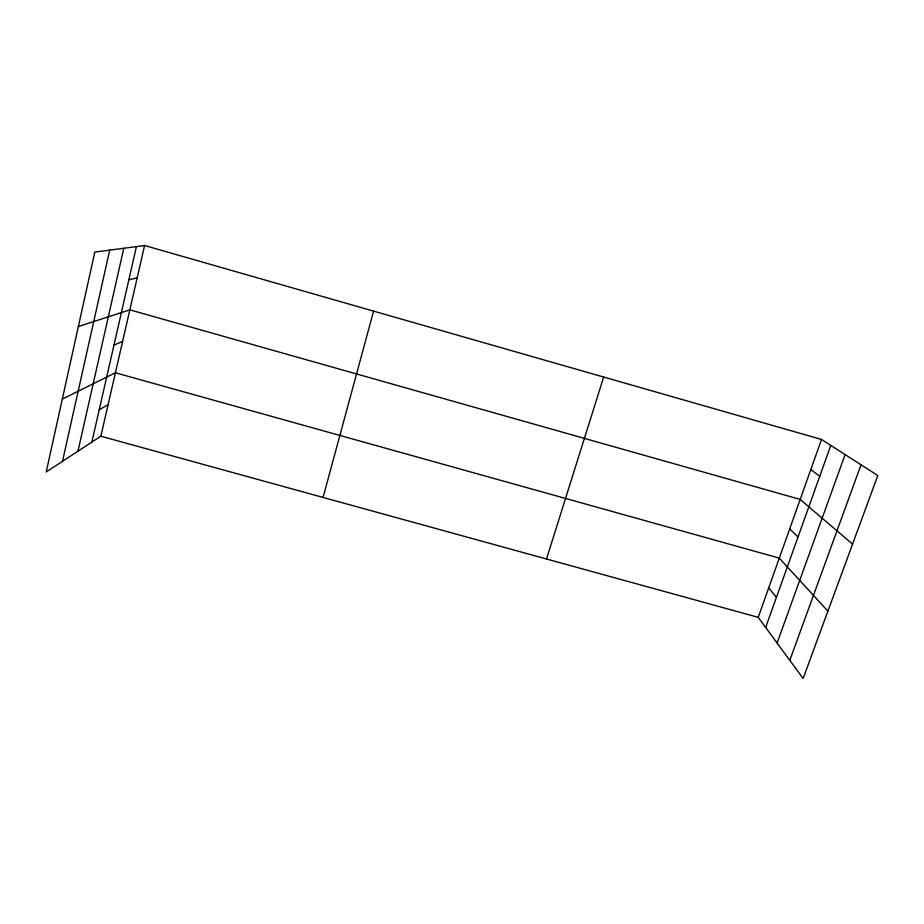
<?xml version="1.0" encoding="UTF-8"?>
<svg xmlns="http://www.w3.org/2000/svg" width="924" height="924" viewBox="0 0 924 924"><rect width="100%" height="100%" fill="white"/><g stroke="black" fill="none" stroke-linecap="round" stroke-linejoin="round"><path stroke-width="1.39" d="M62.486 461.33L109.69 250.138M77.963 451.201L123.793 248.279M91.857 442.111L136.417 246.604M100.866 436.209L144.594 245.518L821.517 439.454L877.8 475.548L803.118 678.482L758.223 617.336L100.866 436.209L46.2 471.991L94.814 252.102L144.594 245.518M323.065 497.435L373.585 311.122M546.5 558.997L603.672 377.038M758.223 617.336L821.517 439.454M765.661 627.465L830.803 445.403M777.096 643.046L845.114 454.585M789.789 660.337L861.041 464.795M99.226 409.794L108.108 404.666M62.312 399.099L115.419 372.776L779.29 558.119L827.904 611.134M113.987 345.033L122.592 341.487M78.355 326.53L129.845 309.84L800.184 499.41L852.552 544.155M128.863 279.787L137.179 277.858M810.787 469.588L819.761 476.276M789.685 528.921L798.024 537.006M768.699 587.883L776.437 597.343"/></g></svg>
